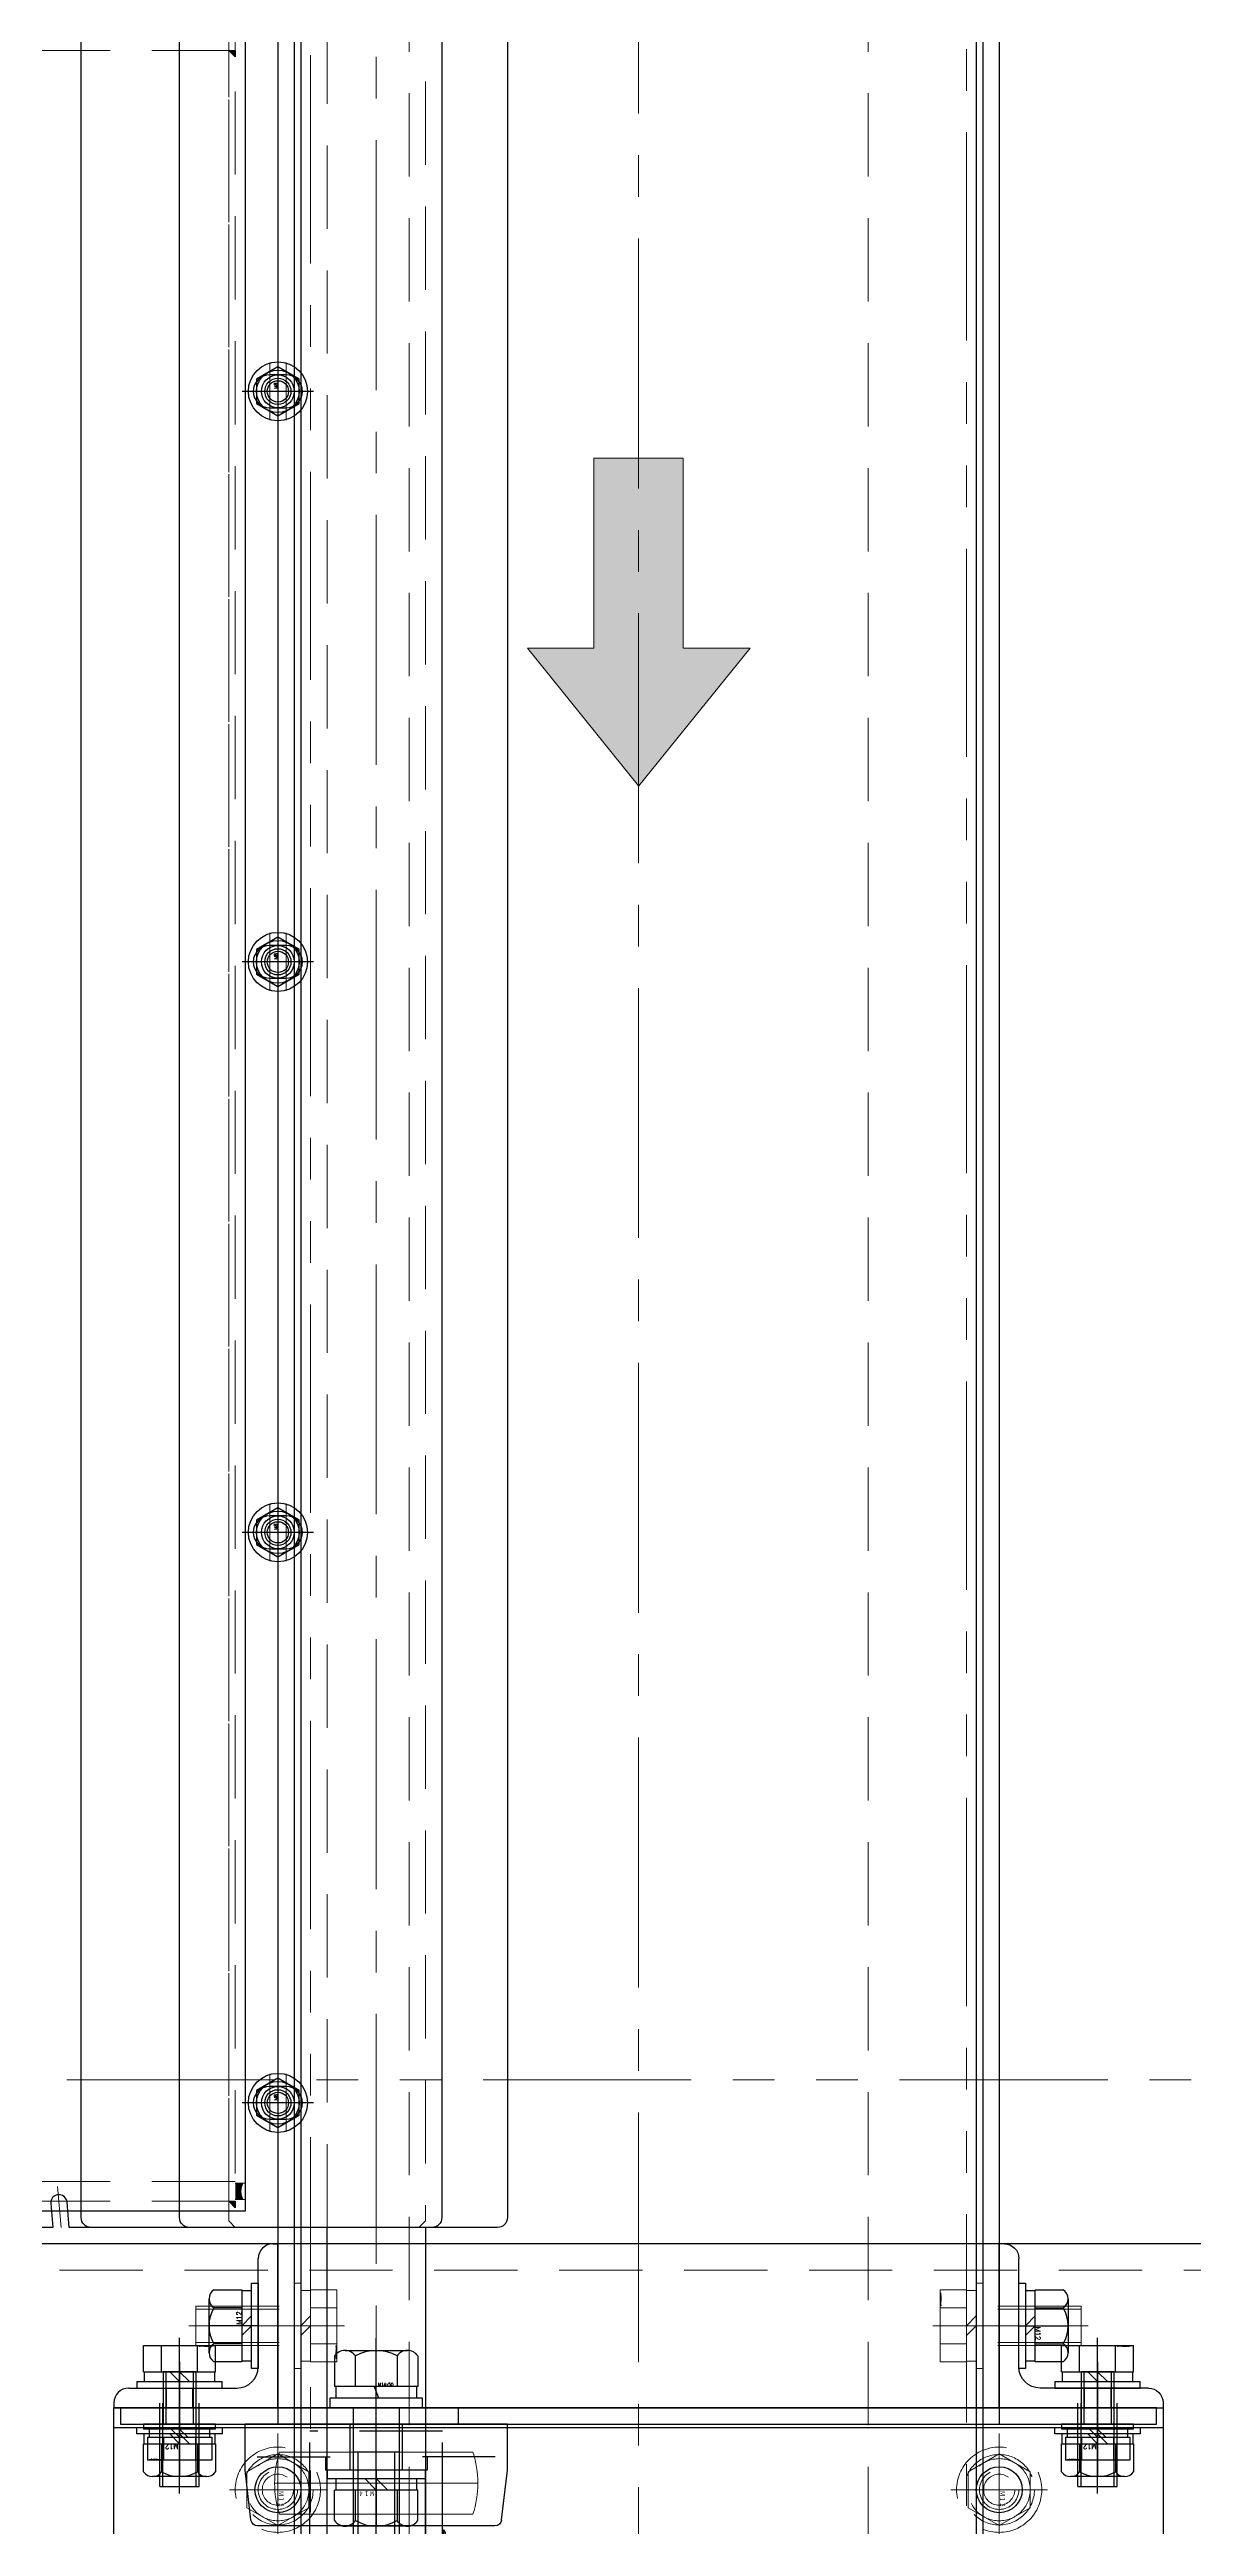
# Model space of a CAD drawing. Header units: millimetres. Extents: x -8731 to 85711, y -14522 to 31379.
# Drawn here: x 1114 to 1463, y 17131 to 17887 of the extents above; entities that cross this region are included whole.
import ezdxf
from ezdxf import colors
from ezdxf.entities.mleader import LeaderData, LeaderLine
from ezdxf.enums import TextEntityAlignment as Align
from ezdxf.math import Vec2, Vec3

# ---------------------------------------------------------------- set-up
doc = ezdxf.new("R2010")
doc.units = ezdxf.units.MM
doc.header["$LTSCALE"] = 4
for name, pattern in [('CENTER2', [28.575, 19.05, -3.175, 3.175, -3.175]), ('HIDDEN', [9.525, 6.35, -3.175]), ('PHANTOM2', [31.75, 15.875, -3.175, 3.175, -3.175, 3.175, -3.175])]:
    doc.linetypes.add(name, pattern=pattern)
for name, color, linetype, lineweight in [('04_HIDDEN', 2, 'HIDDEN', 13), ('05_CENTER', 4, 'CENTER2', 13), ('06_PHANTOM', 2, 'PHANTOM2', 13), ('08_DIM', 3, 'Continuous', 13)]:
    doc.layers.add(name, color=color, linetype=linetype, lineweight=lineweight)
doc.layers.add('10_DRAFT', color=8, linetype='Continuous', lineweight=0, plot=False)
doc.styles.add('KANJI0', font='txt.shx', dxfattribs={"width": 0.9, "height": 30, "bigfont": 'bigfont'})
doc.styles.add('KSS_TXT', font='txt.shx', dxfattribs={"bigfont": 'extfont2.shx'})
doc.styles.add('KSS_TXT_L', font='txt.shx', dxfattribs={"height": 9, "bigfont": 'extfont2.shx'})
doc.styles.get("Standard").update_dxf_attribs({"font": 'txt.shx', "bigfont": 'extfont2.shx'})

# ---------------------------------------------------------------- blocks, each defined once
blk = doc.blocks.new('AM_BALLOON1')
at = {"transparency": 16777216}
blk.add_circle((0, 0), 5, dxfattribs=at)
blk.add_attdef('B_NUMBER', text='', height=3, dxfattribs=at).set_placement((0, 0), align=Align.MIDDLE_CENTER)
blk = doc.blocks.new('_OPEN')
at = {"color": 0, "linetype": 'ByBlock'}
for p, q in [((-1, 0.167), (0, 0)), ((0, 0), (-1, -0.167)), ((0, 0), (-1, 0))]:
    blk.add_line(p, q, dxfattribs=at)
blk = doc.blocks.new('A$C3AA34862_1_1_1')
at = {"color": 0}
blk.add_lwpolyline([(0, -1100), (2500, -1100), (2500, -1000), (0, -1000)], close=True, dxfattribs=at)
for centre in [(600, -1075), (820, -1075)]:
    blk.add_circle(centre, 7, dxfattribs=at)
at = {"layer": '04_HIDDEN'}
blk.add_line((0, -1008), (2500, -1008), dxfattribs=at)
at = {"layer": '05_CENTER'}
for p, q in [((600, -1086.19), (600, -1063.81)), ((820, -1086.19), (820, -1063.81)), ((611.19, -1075), (588.81, -1075)), ((831.19, -1075), (808.81, -1075))]:
    blk.add_line(p, q, dxfattribs=at)
blk = doc.blocks.new('A$C67F20274_1_1_1')
h = blk.add_hatch(color=3)
h.dxf.hatch_style = 1
h.paths.add_polyline_path([(0, -2), (0, 0), (-2, 0)])
at = {"color": 3}
blk.add_lwpolyline([(0, 0), (-2, 0), (-2, 0), (0, -2)], close=True, dxfattribs=at)
blk = doc.blocks.new('A$C715E4393_1_1_1')
h = blk.add_hatch(color=3)
h.dxf.hatch_style = 1
h.paths.add_polyline_path([(981.5, 187), (981.5, 189.21, 0.11176), (984, 188.65), (984, 187)])
h.paths.add_polyline_path([(984, 187), (984, 188.65, 0.111762), (986.5, 189.21), (986.5, 187)])
at = {"color": 0}
blk.add_lwpolyline([(-990, 190), (990, 190), (990, -190), (-990, -190)], close=True, dxfattribs=at)
at = {"color": 3}
blk.add_arc((984, 194.45), 5.81, 244.49207, 295.50793, dxfattribs=at)
at = {"layer": '04_HIDDEN'}
for p, q in [((981.5, 190), (981.5, 187)), ((986.5, 190), (986.5, 187)), ((-990, 187), (990, 187)), ((331, 187), (331, -187)), ((981, 185), (331, 185)), ((981, 187), (981, -187)), ((987, 187), (987, -187))]:
    blk.add_line(p, q, dxfattribs=at)
at = {"xscale": -1}
for p in [(331, 187), (987, 187)]:
    blk.add_blockref('A$C67F20274_1_1_1', p, dxfattribs=at)
blk = doc.blocks.new('A$C3A520BF7_1_1')
at = {"xscale": -1}
blk.add_blockref('A$C715E4393_1_1_1', (0, 0), dxfattribs=at)
blk = doc.blocks.new('A$C06C84DCF_1_1')
at = {"color": 0}
blk.add_line((-50, 19), (270, 19), dxfattribs=at)
blk.add_lwpolyline([(-50, 25), (270, 25), (270, -23), (268, -25), (-48, -25), (-50, -23)], close=True, dxfattribs=at)
for centre in [(0, 0), (220, 0)]:
    blk.add_circle(centre, 7, dxfattribs=at)
at = {"layer": '05_CENTER'}
for p, q in [((-30, 30.61), (-30, 13.51)), ((250, 30.61), (250, 13.51)), ((0, 11.19), (0, -11.19)), ((220, 11.19), (220, -11.19)), ((11.19, 0), (-11.19, 0)), ((208.81, 0), (231.19, 0))]:
    blk.add_line(p, q, dxfattribs=at)
blk = doc.blocks.new('A$C04945279_1_1')
at = {"color": 0}
for p, q in [((19, 12.5), (19, 45.5)), ((23.5, 50), (25, 50)), ((25, 0), (25, 50)), ((-25, 1.5), (-25, 0)), ((25, 0), (-25, 0)), ((-20.5, 6), (12.5, 6))]:
    blk.add_line(p, q, dxfattribs=at)
for centre, radius, start, end in [((23.5, 45.5), 4.5, 90, 180), ((12.5, 12.5), 6.5, 270, 0), ((-20.5, 1.5), 4.5, 90, 180)]:
    blk.add_arc(centre, radius, start, end, dxfattribs=at)
at = {"layer": '04_HIDDEN'}
for p, q in [((-10, 6), (-10, 0)), ((-9, 6), (-9, 0)), ((-1, 6), (-1, 0)), ((0, 6), (0, 0))]:
    blk.add_line(p, q, dxfattribs=at)
at = {"layer": '05_CENTER'}
for p, q in [((30.49, 25), (13.39, 25)), ((-5, 11.49), (-5, -5.61))]:
    blk.add_line(p, q, dxfattribs=at)
blk = doc.blocks.new('A$C1819430B_1_1')
at = {"color": 0, "linetype": 'CENTER2'}
blk.add_line((0, -32.11), (0, 15.28), dxfattribs=at)
at = {"color": 0}
for p, q in [((-10.97, 13), (10.97, 13)), ((-10.97, 5), (-10.97, 13)), ((-5.48, 5), (-5.48, 13)), ((5.48, 5), (5.48, 13)), ((10.97, 5), (10.97, 13)), ((-13, 2), (13, 2)), ((-13, 2), (-13, 0)), ((-13, 0), (13, 0)), ((-10.97, 5), (10.97, 5)), ((-10.75, 5), (-10.75, 2)), ((0, 2), (-3, 5)), ((0, 5), (3, 2)), ((10.75, 2), (10.75, 5)), ((13, 0), (13, 2))]:
    blk.add_line(p, q, dxfattribs=at)
at = {"color": 0, "linetype": 'HIDDEN'}
for p, q in [((-6, -30), (-6, 0)), ((-5.05, -30), (-5.05, 0)), ((5.05, -30), (5.05, 0)), ((6, -30), (6, 0)), ((-6, -30), (6, -30))]:
    blk.add_line(p, q, dxfattribs=at)
at = {"layer": '10_DRAFT', "style": 'KSS_TXT_L'}
blk.add_text('BT-M12x35L,SW,PW', height=0.3, dxfattribs=at).set_placement((6.07, 12.66))
blk = doc.blocks.new('M12Nza_1_1_1')
at = {"color": 0}
for p, q in [((-10.95, 5), (-10.95, 13.53)), ((-8.21, 15), (8.21, 15)), ((-5.47, 5), (-5.47, 13.53)), ((5.48, 5), (5.48, 13.53)), ((10.95, 13.53), (10.95, 5)), ((10.95, 5), (-10.95, 5)), ((-10.75, 2), (-10.75, 5)), ((0, 2), (-3, 5)), ((0, 5), (3, 2)), ((10.75, 5), (10.75, 2))]:
    blk.add_line(p, q, dxfattribs=at)
at = {"color": 0, "linetype": 'CENTER2'}
blk.add_line((0, 0), (0, 15), dxfattribs=at)
at = {"color": 0}
blk.add_lwpolyline([(-13, 2), (13, 2), (13, 0), (-13, 0)], close=True, dxfattribs=at)
for centre, radius, start, end in [((-8.21, 11.71), 3.29, 33.626, 146.374), ((0, 4.05), 10.95, 60, 120), ((8.21, 11.71), 3.29, 33.626, 146.374)]:
    blk.add_arc(centre, radius, start, end, dxfattribs=at)
at = {"layer": '10_DRAFT', "style": 'KSS_TXT'}
blk.add_text('M12', height=1.5, dxfattribs=at).set_placement((0.31, 5.09))
blk = doc.blocks.new('A$C05FE0EC2_2_1')
at = {"color": 0}
for p, q in [((-9.81, 11), (9.81, 11)), ((-9.81, 4), (-9.81, 11)), ((-4.91, 4), (-4.91, 11)), ((4.91, 4), (4.91, 11)), ((9.81, 4), (9.81, 11)), ((-11, 1.5), (11, 1.5)), ((-11, 1.5), (-11, 0)), ((-11, 0), (11, 0)), ((9.81, 4), (-9.81, 4)), ((-9.25, 4), (-9.25, 1.5)), ((0, 1.5), (-2.5, 4)), ((0, 4), (2.5, 1.5)), ((9.25, 1.5), (9.25, 4)), ((11, 0), (11, 1.5))]:
    blk.add_line(p, q, dxfattribs=at)
at = {"color": 0, "linetype": 'CENTER2'}
blk.add_line((0, -19), (0, 14), dxfattribs=at)
at = {"color": 0, "linetype": 'HIDDEN'}
for p, q in [((-5, -16), (-5, 0)), ((-4.19, -16), (-4.19, 0)), ((4.19, -16), (4.19, 0)), ((5, -16), (5, 0)), ((-5, -16), (5, -16))]:
    blk.add_line(p, q, dxfattribs=at)
at = {"layer": '10_DRAFT', "style": 'KSS_TXT_L'}
blk.add_text('BT-M10x20L,SW,PW', height=0.3, dxfattribs=at).set_placement((5.16, 10.66))
blk = doc.blocks.new('12b_1_1_1')
at = {"color": 0}
for p, q in [((-5.48, 9.48), (-10.95, 0)), ((5.48, 9.48), (-5.48, 9.48)), ((10.95, 0), (5.48, 9.48)), ((-10.95, 0), (-5.48, -9.48)), ((5.48, -9.48), (10.95, 0)), ((-5.48, -9.48), (5.48, -9.48))]:
    blk.add_line(p, q, dxfattribs=at)
at = {"color": 0, "linetype": 'CENTER2'}
for p, q in [((0, -14.77), (0, 14.77)), ((14.77, 0), (-14.77, 0))]:
    blk.add_line(p, q, dxfattribs=at)
at = {"color": 0}
for radius in [13, 10.75, 9.48, 6, 4.75]:
    blk.add_circle((0, 0), radius, dxfattribs=at)
at = {"layer": '10_DRAFT', "linetype": 'CENTER2', "style": 'KANJI0', "width": 0.82}
blk.add_text('Ｍ１２', height=1.5, dxfattribs=at).set_placement((0.31, 0.09))
blk = doc.blocks.new('A$C48213744_1_1_1')
at = {"color": 0}
blk.add_lwpolyline([(-992, 60), (992, 60, -0.414214), (995, 57), (995, -17, -0.414214), (992, -20), (-992, -20, -0.414214), (-995, -17), (-995, 57, -0.414214)], format="xyb", close=True, dxfattribs=at)
for centre in [(-957, 30), (-783, 30), (-609, 30), (-435, 30)]:
    blk.add_circle(centre, 5, dxfattribs=at)
at = {"layer": '05_CENTER'}
for p, q in [((-957, 21.41), (-957, 38.59)), ((-783, 21.41), (-783, 38.59)), ((-609, 21.41), (-609, 38.59)), ((-435, 21.41), (-435, 38.59)), ((-948.41, 30), (-965.59, 30)), ((-774.41, 30), (-791.59, 30)), ((-600.41, 30), (-617.59, 30)), ((-426.41, 30), (-443.59, 30))]:
    blk.add_line(p, q, dxfattribs=at)
blk = doc.blocks.new('A$C18510924_1_1_1')
at = {"color": 0}
blk.add_lwpolyline([(-995, -15), (-1118, -15), (-1120, -13), (-1120, 13), (-1118, 15), (-995, 15)], dxfattribs=at)
for centre in [(-957, 30), (-783, 30), (-609, 30), (-435, 30)]:
    blk.add_circle(centre, 5, dxfattribs=at)
at = {"layer": '04_HIDDEN'}
blk.add_lwpolyline([(993, -15), (-993, -15), (-995, -13), (-995, 43), (-993, 45), (993, 45), (995, 43), (995, -13)], close=True, dxfattribs=at)
blk.add_lwpolyline([(-995, 15), (995, 15)], dxfattribs=at)
at = {"layer": '05_CENTER'}
for p, q in [((-957, 21.41), (-957, 38.59)), ((-783, 21.41), (-783, 38.59)), ((-609, 21.41), (-609, 38.59)), ((-435, 21.41), (-435, 38.59)), ((-948.41, 30), (-965.59, 30)), ((-774.41, 30), (-791.59, 30)), ((-600.41, 30), (-617.59, 30)), ((-426.41, 30), (-443.59, 30)), ((1127.5, 0), (-1127.5, 0))]:
    blk.add_line(p, q, dxfattribs=at)
blk = doc.blocks.new('A$C03352C63_1_1_1')
at = {"color": 0}
for points in [[(-995, 138.63), (-995, 159, -0.414214), (-992, 162), (992, 162, -0.414214), (995, 159), (995, 138.63)], [(-995, 133.62), (-987.27, 134.29, 1), (-987.71, 139.27), (-995, 138.63)], [(995, 133.62), (995, 3, -0.414214), (992, 0), (-992, 0, -0.414214), (-995, 3), (-995, 133.62)]]:
    blk.add_lwpolyline(points, format="xyb", dxfattribs=at)
for points in [[(-962, 72.5), (-962, 67.5, 1), (-952, 67.5), (-952, 72.5, 1)], [(-788, 72.5), (-788, 67.5, 1), (-778, 67.5), (-778, 72.5, 1)], [(-614, 72.5), (-614, 67.5, 1), (-604, 67.5), (-604, 72.5, 1)], [(-440, 72.5), (-440, 67.5, 1), (-430, 67.5), (-430, 72.5, 1)]]:
    blk.add_lwpolyline(points, format="xyb", close=True, dxfattribs=at)
at = {"layer": '05_CENTER'}
for p, q in [((-957, 59.14), (-957, 80.86)), ((-783, 59.14), (-783, 80.86)), ((-609, 59.14), (-609, 80.86)), ((-435, 59.14), (-435, 80.86)), ((-948.2, 72.5), (-965.8, 72.5)), ((-948.2, 70), (-965.8, 70)), ((-774.2, 72.5), (-791.8, 72.5)), ((-774.2, 70), (-791.8, 70)), ((-600.2, 72.5), (-617.8, 72.5)), ((-600.2, 70), (-617.8, 70)), ((-426.2, 72.5), (-443.8, 72.5)), ((-426.2, 70), (-443.8, 70)), ((-948.2, 67.5), (-965.8, 67.5)), ((-774.2, 67.5), (-791.8, 67.5)), ((-600.2, 67.5), (-617.8, 67.5)), ((-426.2, 67.5), (-443.8, 67.5))]:
    blk.add_line(p, q, dxfattribs=at)
at = {"layer": '10_DRAFT'}
blk.add_line((-982.54, 137.22), (-995, 136.13), dxfattribs=at)
blk = doc.blocks.new('A$C5FB97435_1_1')
at = {"color": 0}
for points in [[(-992, 90), (992, 90, -0.414214), (995, 87), (995, -17, -0.414214), (992, -20), (-992, -20, -0.414214), (-995, -17), (-995, 87, -0.414214)], [(-962, 32.5), (-962, 27.5, 1), (-952, 27.5), (-952, 32.5, 1)], [(-788, 32.5), (-788, 27.5, 1), (-778, 27.5), (-778, 32.5, 1)], [(-614, 32.5), (-614, 27.5, 1), (-604, 27.5), (-604, 32.5, 1)], [(-440, 32.5), (-440, 27.5, 1), (-430, 27.5), (-430, 32.5, 1)]]:
    blk.add_lwpolyline(points, format="xyb", close=True, dxfattribs=at)
at = {"layer": '05_CENTER'}
for p, q in [((-957, 19.14), (-957, 40.86)), ((-783, 19.14), (-783, 40.86)), ((-609, 19.14), (-609, 40.86)), ((-435, 19.14), (-435, 40.86)), ((-948.2, 32.5), (-965.8, 32.5)), ((-774.2, 32.5), (-791.8, 32.5)), ((-600.2, 32.5), (-617.8, 32.5)), ((-426.2, 32.5), (-443.8, 32.5)), ((-948.2, 30), (-965.8, 30)), ((-948.2, 27.5), (-965.8, 27.5)), ((-774.2, 30), (-791.8, 30)), ((-774.2, 27.5), (-791.8, 27.5)), ((-600.2, 30), (-617.8, 30)), ((-600.2, 27.5), (-617.8, 27.5)), ((-426.2, 30), (-443.8, 30)), ((-426.2, 27.5), (-443.8, 27.5))]:
    blk.add_line(p, q, dxfattribs=at)
blk = doc.blocks.new('8b_1_1_1')
at = {"color": 0, "linetype": 'CENTER2'}
for p, q in [((0, -10.87), (0, 10.87)), ((10.87, 0), (-10.87, 0))]:
    blk.add_line(p, q, dxfattribs=at)
at = {"color": 0}
for p, q in [((-3.75, 6.49), (-7.5, 0)), ((-3.75, 6.49), (-7.5, 0)), ((-7.5, 0), (-3.75, -6.49)), ((-7.5, 0), (-3.75, -6.49)), ((3.75, 6.49), (-3.75, 6.49)), ((3.75, 6.49), (-3.75, 6.49)), ((7.5, 0), (3.75, 6.49)), ((7.5, 0), (3.75, 6.49)), ((3.75, -6.49), (7.5, 0)), ((3.75, -6.49), (7.5, 0)), ((-3.75, -6.49), (3.75, -6.49)), ((-3.75, -6.49), (3.75, -6.49))]:
    blk.add_line(p, q, dxfattribs=at)
for radius in [9, 6.5, 4, 3.25]:
    blk.add_circle((0, 0), radius, dxfattribs=at)
at = {"layer": '10_DRAFT', "style": 'KSS_TXT'}
blk.add_text('M8', height=1, dxfattribs=at).set_placement((0.76, 0.14))
blk = doc.blocks.new('A$C5C0A0571_1_1')
for name, p in [('A$C03352C63_1_1_1', (0, -40)), ('A$C5FB97435_1_1', (0, 0)), ('A$C48213744_1_1_1', (0, 0)), ('A$C18510924_1_1_1', (0, 0)), ('8b_1_1_1', (-957, 30)), ('8b_1_1_1', (-783, 30)), ('8b_1_1_1', (-609, 30)), ('8b_1_1_1', (-435, 30))]:
    blk.add_blockref(name, p)
blk = doc.blocks.new('A$C701D6F41_1_1_1')
at = {"color": 0}
for p, q in [((25, 24), (-23.5, 24)), ((25, 6), (-23.5, 6))]:
    blk.add_line(p, q, dxfattribs=at)
blk.add_lwpolyline([(25, 6), (25, 24), (24, 25), (-23.5, 25), (-23.5, 5), (24, 5)], close=True, dxfattribs=at)
for major_axis, ratio in [((0, 5), 0.916536), ((0, 4), 0.906285)]:
    blk.add_ellipse((12.5, 15), major_axis=major_axis, ratio=ratio)
blk.add_ellipse((7.5, 15), major_axis=(0, 5), ratio=0.916536, start_param=5.978479, end_param=6.191994)
at = {"layer": '04_HIDDEN'}
for p, q in [((-15, 5), (-15, 25)), ((15, 5), (15, 25)), ((-23.5, 20), (-15, 20)), ((-23.5, 19), (-15, 19)), ((12.5, 20), (7.5, 20)), ((7.5, 19), (12.5, 19)), ((-23.5, 11), (-15, 11)), ((-23.5, 10), (-15, 10)), ((7.5, 11), (12.5, 11)), ((12.5, 10), (7.5, 10))]:
    blk.add_line(p, q, dxfattribs=at)
for major_axis, ratio, start_param, end_param in [((0, 5), 0.916536, 6.283185, 9.424828), ((0, 4), 0.906285, 0, 3.141648)]:
    blk.add_ellipse((7.5, 15), major_axis=major_axis, ratio=ratio, start_param=start_param, end_param=end_param, dxfattribs=at)
at = {"layer": '05_CENTER'}
for p, q in [((7.5, 7.39), (7.5, 22.61)), ((12.5, 7.39), (12.5, 22.61)), ((-26.41, 15), (-11.56, 15)), ((20.11, 15), (-0.6, 15))]:
    blk.add_line(p, q, dxfattribs=at)
at = {"layer": '10_DRAFT'}
blk.add_line((0, 5), (0, 25), dxfattribs=at)
blk = doc.blocks.new('M10Nu_1_1_1')
at = {"color": 0}
for p, q in [((-7.35, 8), (7.35, 8)), ((-9.8, 0), (-9.8, 6.69)), ((-9.8, 0), (9.8, 0)), ((-4.9, 0), (-4.9, 6.69)), ((4.9, 6.69), (4.9, 0)), ((9.8, 6.69), (9.8, 0))]:
    blk.add_line(p, q, dxfattribs=at)
at = {"color": 0, "linetype": 'CENTER2'}
blk.add_line((0, 8), (0, 0), dxfattribs=at)
at = {"color": 0}
for centre, radius, start, end in [((-7.35, 5.06), 2.94, 33.626, 146.374), ((0, -1.8), 9.8, 60, 120), ((7.35, 5.06), 2.94, 33.626, 146.374)]:
    blk.add_arc(centre, radius, start, end, dxfattribs=at)
at = {"layer": '10_DRAFT', "style": 'KANJI0', "width": 0.82}
blk.add_text('Ｍ１０', height=1.25, dxfattribs=at).set_placement((0.26, 0.12))
blk = doc.blocks.new('A$C20721D5E_1_1_1')
at = {"color": 0}
blk.add_line((-174, 5), (-174, -5), dxfattribs=at)
at = {"color": 0, "linetype": 'HIDDEN'}
for p, q in [((-20, -5), (-20, 5)), ((0, 4.19), (-20, 4.19)), ((0, -4.19), (-20, -4.19))]:
    blk.add_line(p, q, dxfattribs=at)
at = {"color": 0}
blk.add_lwpolyline([(0, -5), (-174, -5), (-175, -4), (-175, 4), (-174, 5), (0, 5)], close=True, dxfattribs=at)
at = {"layer": '05_CENTER'}
blk.add_line((-177.27, 0), (2.62, 0), dxfattribs=at)
blk = doc.blocks.new('A$C21C31411_1_1_1')
at = {"color": 0}
for p, q in [((-48, 25), (-48, -25)), ((-2, 25), (-2, -25))]:
    blk.add_line(p, q, dxfattribs=at)
blk.add_lwpolyline([(-48, -25), (-2, -25), (0, -23), (0, 23), (-2, 25), (-48, 25), (-50, 23), (-50, -23)], close=True, dxfattribs=at)
at = {"layer": '04_HIDDEN'}
for p, q in [((-50, 5.1), (0, 5.1)), ((-50, -5.1), (0, -5.1))]:
    blk.add_line(p, q, dxfattribs=at)
at = {"layer": '10_DRAFT'}
blk.add_line((-50, 0), (0, 0), dxfattribs=at)
blk = doc.blocks.new('SCS10-12a_1_1_1')
at = {"color": 0}
for p, q in [((0, 14.5), (0.5, 15)), ((0, 14.5), (0, -14.5)), ((0.5, 15), (0.5, -15)), ((0.5, 15), (11.5, 15)), ((11.5, 15), (11.5, -15)), ((11.5, 15), (12, 14.5)), ((12, 14.5), (12, -14.5)), ((0, -14.5), (0.5, -15)), ((0.5, -15), (11.5, -15)), ((4.24, -14.14), (7.76, -14.14)), ((12, -14.5), (11.5, -15))]:
    blk.add_line(p, q, dxfattribs=at)
at = {"color": 0, "linetype": 'HIDDEN'}
for p, q in [((0.5, 5), (0, 5.5)), ((0.5, 5), (11.5, 5)), ((12, 5.5), (11.5, 5)), ((0, -5.5), (0.5, -5)), ((0.5, -5), (11.5, -5)), ((11.5, -5), (12, -5.5))]:
    blk.add_line(p, q, dxfattribs=at)
at = {"color": 0, "linetype": 'CENTER2'}
for p, q in [((6, -4.31), (6, -15.69)), ((0.31, -10), (11.69, -10))]:
    blk.add_line(p, q, dxfattribs=at)
at = {"color": 0}
blk.add_circle((6, -10), 2.25, dxfattribs=at)
blk.add_arc((6, -10), 4.5, 293.00444, 246.99556, dxfattribs=at)
at = {"layer": '10_DRAFT'}
blk.add_line((0, 0), (12, 0), dxfattribs=at)
blk = doc.blocks.new('A$C30176A9C_1_1_1')
for name, p in [('A$C21C31411_1_1_1', (-121.5, 0)), ('A$C20721D5E_1_1_1', (-15.5, 0))]:
    blk.add_blockref(name, p)
at = {"color": 4, "xscale": -1}
blk.add_blockref('SCS10-12a_1_1_1', (-171.5, 0), dxfattribs=at)
at = {"color": 4}
blk.add_blockref('SCS10-12a_1_1_1', (-121.5, 0), dxfattribs=at)
at = {"rotation": 90}
blk.add_blockref('M10Nu_1_1_1', (-23.5, 0), dxfattribs=at)
at = {"xscale": -1, "rotation": 180}
blk.add_blockref('A$C701D6F41_1_1_1', (0, 15), dxfattribs=at)
blk = doc.blocks.new('A$C3A08256E_1_1')
at = {"color": 9}
for p, q in [((35, 0), (35, -5)), ((85, 0), (85, -5))]:
    blk.add_line(p, q, dxfattribs=at)
at = {"color": 0}
blk.add_lwpolyline([(-18, -5), (298, -5), (298, 0), (-18, 0)], close=True, dxfattribs=at)
at = {"layer": '05_CENTER'}
for p, q in [((0, -11.94), (0, 6.83)), ((60, -11.94), (60, 6.83)), ((280, -11.94), (280, 6.83))]:
    blk.add_line(p, q, dxfattribs=at)
at = {"layer": '10_DRAFT'}
blk.add_line((60, -5), (60, 0), dxfattribs=at)
blk = doc.blocks.new('M14Nza_1_1_1')
at = {"color": 0}
for p, q in [((-12.7, 15.4), (-12.7, 6.1)), ((-9.52, 17.1), (9.52, 17.1)), ((-6.35, 6.1), (-6.35, 15.4)), ((6.35, 15.4), (6.35, 6.1)), ((12.7, 15.4), (12.7, 6.1)), ((-12.7, 6.1), (12.7, 6.1)), ((-12.25, 2.6), (-12.25, 6.1)), ((-3.5, 6.1), (0, 2.6)), ((0, 6.1), (3.5, 2.6)), ((12.25, 6.1), (12.25, 2.6))]:
    blk.add_line(p, q, dxfattribs=at)
at = {"color": 0, "linetype": 'CENTER2'}
blk.add_line((0, 0), (0, 17.1), dxfattribs=at)
at = {"color": 0}
blk.add_lwpolyline([(-15, 0), (15, 0), (15, 2.6), (-15, 2.6)], close=True, dxfattribs=at)
for centre, radius, start, end in [((-9.52, 13.29), 3.81, 33.626, 146.374), ((0, 4.4), 12.7, 60, 120), ((9.52, 13.29), 3.81, 33.626, 146.374)]:
    blk.add_arc(centre, radius, start, end, dxfattribs=at)
at = {"layer": '10_DRAFT', "ltscale": 3, "style": 'KANJI0', "width": 0.82}
blk.add_text('Ｍ１４', height=1.5, dxfattribs=at).set_placement((0.39, 6.2))
blk = doc.blocks.new('A$C09CE55E7_1_1_1')
at = {"color": 0}
for p, q in [((-12.7, 15.8), (-12.7, 6.5)), ((-9.52, 17.5), (9.52, 17.5)), ((-6.35, 6.5), (-6.35, 15.8)), ((6.35, 15.8), (6.35, 6.5)), ((12.7, 15.8), (12.7, 6.5)), ((-14, 0), (-14, 3)), ((-14, 3), (14, 3)), ((14, 0), (-14, 0)), ((12.7, 6.5), (-12.7, 6.5)), ((-12.25, 3), (-12.25, 6.5)), ((-7, 0), (-7, -42.1)), ((-0.64, 6.5), (0.64, 3)), ((7, 0), (7, -42.1)), ((12.25, 6.5), (12.25, 3)), ((14, 3), (14, 0)), ((7, -13.5), (-7, -13.5)), ((-5.6, -13.5), (-5.6, -43.5)), ((5.6, -13.5), (5.6, -43.5)), ((-7, -42.1), (-5.6, -43.5)), ((7, -42.1), (-7, -42.1)), ((5.6, -43.5), (-5.6, -43.5)), ((7, -42.1), (5.6, -43.5))]:
    blk.add_line(p, q, dxfattribs=at)
at = {"color": 0, "linetype": 'CENTER2'}
blk.add_line((0, -46.09), (0, 21.25), dxfattribs=at)
at = {"color": 0}
for centre, radius, start, end in [((-9.52, 13.69), 3.81, 33.626, 146.374), ((0, 4.8), 12.7, 60, 120), ((9.52, 13.69), 3.81, 33.626, 146.374)]:
    blk.add_arc(centre, radius, start, end, dxfattribs=at)
at = {"layer": '10_DRAFT', "ltscale": 3, "style": 'KANJI0', "width": 0.82}
blk.add_text('M14x50', height=1, dxfattribs=at).set_placement((0.53, 6.6))
blk = doc.blocks.new('MUCAFL206c_1_1')
at = {"color": 0}
for p, q in [((-29.23, 38.21), (-14, 40)), ((-14, 40), (0, 40)), ((0, 40), (0, -40)), ((-31, 36.22), (-31, -36.22)), ((-10, 36.32), (-10, 14.08)), ((-40.2, 20.25), (-31, 20.25)), ((-40.2, 20.25), (-40.2, -20.25)), ((-38.2, 20.5), (-37.33, 21)), ((-38.2, 20.25), (-38.2, 20.5)), ((-32.2, 20.5), (-38.2, 20.5)), ((-37.65, 20.25), (-37.65, 20.82)), ((-33.07, 21), (-37.33, 21)), ((-32.2, 20.5), (-33.07, 21)), ((-32.75, 20.25), (-32.75, 20.82)), ((-32.2, 20.25), (-32.2, 20.5)), ((-14, 15.5), (-14, -15.5)), ((-10, 15.5), (-14, 15.5)), ((-10, -36.32), (-10, -14.08)), ((-40.2, -20.25), (-31, -20.25)), ((-10, -15.5), (-14, -15.5)), ((-29.23, -38.21), (-14, -40)), ((-14, -40), (0, -40))]:
    blk.add_line(p, q, dxfattribs=at)
at = {"color": 0, "linetype": 'CENTER2'}
blk.add_line((-35.2, 24), (-35.2, 12), dxfattribs=at)
at = {"color": 0, "linetype": 'HIDDEN'}
for p, q in [((-31, 20.25), (-2.1, 20.25)), ((-2.1, 20.25), (-2.1, -20.25)), ((-40.2, 15), (-2.1, 15)), ((-14, 8), (0, 8)), ((-40.2, -15), (-2.1, -15)), ((-14, -8), (0, -8)), ((-31, -20.25), (-2.1, -20.25))]:
    blk.add_line(p, q, dxfattribs=at)
at = {"color": 0}
for centre, start, end in [((-29, 36.22), 96.70984, 180), ((-29, -36.22), 180, 263.29016)]:
    blk.add_arc(centre, 2, start, end, dxfattribs=at)
at = {"layer": '10_DRAFT'}
for p, q in [((-18, 31), (-18, -31)), ((-27.5, 29.51), (-27.5, -29.51)), ((-8.5, 29.51), (-8.5, -29.51)), ((-40.2, 0), (0, 0))]:
    blk.add_line(p, q, dxfattribs=at)
for start, end in [(72.15448, 107.84552), (252.15448, 287.84552)]:
    blk.add_arc((-18, 0), 31, start, end, dxfattribs=at)
blk = doc.blocks.new('A$C3B5C3961_1_1')
at = {"xscale": -1, "rotation": 90}
blk.add_blockref('A$C04945279_1_1', (-25, 25), dxfattribs=at)
for name, p, rotation in [('A$C3A08256E_1_1', (-25, -250), 90), ('A$C06C84DCF_1_1', (0, -220), 90), ('A$C1819430B_1_1', (-31, 30), 90), ('A$C05FE0EC2_2_1', (-20, 30), 270), ('M12Nza_1_1_1', (-19, 30), 270), ('A$C5C0A0571_1_1', (-1075, -190), 180), ('A$C30176A9C_1_1_1', (30.2, -190), 90), ('A$C09CE55E7_1_1_1', (-25, -190), 90), ('M14Nza_1_1_1', (-6, -190), 270), ('A$C04945279_1_1', (-25, -245), 90), ('A$C1819430B_1_1', (-31, -250), 90), ('A$C05FE0EC2_2_1', (-20, -250), 270), ('M12Nza_1_1_1', (-19, -250), 270)]:
    blk.add_blockref(name, p, dxfattribs=dict(rotation=rotation))
at = {"color": 4, "xscale": -1}
blk.add_blockref('MUCAFL206c_1_1', (-20, -190), dxfattribs=at)
at = {"layer": '04_HIDDEN'}
for p in [(0, 0), (0, -220)]:
    blk.add_blockref('12b_1_1_1', p, dxfattribs=at)
blk = doc.blocks.new('A$C649B1A8B_1_1')
at = {"color": 0}
blk.add_lwpolyline([(-245, 0), (2325, 0), (2325, 38), (2323, 40), (-243, 40), (-245, 38)], close=True, dxfattribs=at)
at = {"layer": '04_HIDDEN'}
blk.add_line((-245, 5), (2325, 5), dxfattribs=at)
at = {"layer": '05_CENTER'}
blk.add_line((80, -7.53), (80, 12.6), dxfattribs=at)
blk = doc.blocks.new('A$C48783CE3_1_1')
at = {"color": 0}
for p, q in [((7, 105), (-1250, 105)), ((7, 103), (-1250, 103)), ((7, -103), (-1250, -103)), ((7, -105), (-1250, -105))]:
    blk.add_line(p, q, dxfattribs=at)
at = {"layer": '05_CENTER'}
blk.add_line((7.5, 0), (-1265, 0), dxfattribs=at)
blk = doc.blocks.new('A$C191155EC_1_1')
at = {"layer": '06_PHANTOM', "color": 6}
blk.add_lwpolyline([(-2680, 100), (27, 100), (27, -100), (-2680, -100)], close=True, dxfattribs=at)
blk = doc.blocks.new('A$C67E3024E_2_1')
at = {"layer": '08_DIM'}
blk.add_hatch(color=256, dxfattribs=at).paths.add_polyline_path([(8.4, 2.72), (8.4, 6.8), (-0.01, 0.01), (8.4, -6.78), (8.4, -2.72), (20, -2.72), (20, 2.72)])
for p, q in [((0, 0.02), (8.4, 6.8)), ((8.4, 6.8), (8.4, 2.74)), ((8.4, 2.72), (20, 2.72)), ((20, -2.72), (20, 2.72)), ((0, 0), (8.4, -6.78)), ((8.4, -6.78), (8.4, -2.72)), ((8.4, -2.72), (20, -2.72))]:
    blk.add_line(p, q, dxfattribs=at)
blk = doc.blocks.new('A$C24A17EC2_1_1')
for p, q in [((-2085, 0), (30, 0)), ((-2085, -220), (30, -220))]:
    blk.add_line(p, q)
for name, p in [('M12Nza_1_1_1', (0, 6)), ('A$C191155EC_1_1', (360, -110))]:
    blk.add_blockref(name, p)
at = {"xscale": -1}
blk.add_blockref('A$C48783CE3_1_1', (-972, -110), dxfattribs=at)
at = {"xscale": -5, "yscale": 5, "zscale": 5}
blk.add_blockref('A$C67E3024E_2_1', (-469.64, -110), dxfattribs=at)
at = {"rotation": 180}
blk.add_blockref('M12Nza_1_1_1', (0, -226), dxfattribs=at)
at = {"layer": '04_HIDDEN', "rotation": 180}
for name, p in [('A$C1819430B_1_1', (0, -5)), ('A$C649B1A8B_1_1', (80, 0))]:
    blk.add_blockref(name, p, dxfattribs=at)
at = {"layer": '04_HIDDEN', "xscale": -1}
blk.add_blockref('A$C649B1A8B_1_1', (80, -220), dxfattribs=at)
at = {"layer": '04_HIDDEN'}
blk.add_blockref('A$C1819430B_1_1', (0, -215), dxfattribs=at)

msp = doc.modelspace()

# ---------------------------------------------------------------- linework, layer by layer
at = {"layer": '06_PHANTOM', "color": 6}
msp.add_lwpolyline([(793.29684, 19167.47541), (2960.39684, 19167.47541), (2960.39684, 17267.47541), (793.29684, 17267.47541)], close=True, dxfattribs=at)

# ---------------------------------------------------------------- block references
at = {"xscale": -1, "rotation": 270}
msp.add_blockref('A$C3A520BF7_1_1', (983.29684, 18217.47541), dxfattribs=at)
at = {"rotation": 270}
for name, p in [('A$C24A17EC2_1_1', (1403.2968, 17192.47539)), ('A$C3B5C3961_1_1', (1403.29686, 17142.47541))]:
    msp.add_blockref(name, p, dxfattribs=at)
msp.add_blockref('A$C3AA34862_1_1_1', (583.29684, 18217.47541))

# ---------------------------------------------------------------- leaders
at = {"layer": '08_DIM'}
ml = msp.add_multileader_block('Standard', dxfattribs=at)
ml.set_content('AM_BALLOON1', color=256, scale=15)
ml.set_attribute('B_NUMBER', 'AU', width=0)
ml.set_leader_properties(color=256, linetype='ByLayer', lineweight=-1)
ml.set_arrow_properties(name='OPEN')
ml.build(insert=Vec2(0, 0))
ml.multileader.update_dxf_attribs({"leader_type": 0, "has_dogleg": 0, "text_right_attachment_type": 6, "dogleg_length": 0, "arrow_head_size": 30, "scale": 15, "block_connection_type": 1})
ctx = ml.context
ctx.base_point, ctx.scale, ctx.char_height, ctx.arrow_head_size, ctx.landing_gap_size, ctx.plane_origin = Vec3(5844.83769, 21132.80583), 15, 60, 30, 30, Vec3(5844.83769, 21132.80583)
ctx.right_attachment, ctx.attachment_type = 6, 1
notes = []
notes.append((ctx, [(0, (0, 0, 0), (0, 0), (1, 0), 1, [])]))
ctx.block.insert = Vec3(5844.83769, 21132.80583)
for ctx, leaders in notes:
    for number, flags, end, landing, length, lines in leaders:
        leader = LeaderData()
        leader.index, (leader.has_last_leader_line, leader.has_dogleg_vector, leader.attachment_direction) = number, flags
        leader.last_leader_point, leader.dogleg_vector, leader.dogleg_length = Vec3(end), Vec3(landing), length
        for number, points, colour, breaks in lines:
            line = LeaderLine()
            line.index, line.vertices, line.color, line.breaks = number, Vec3.list(points), colors.encode_raw_color(colour), breaks
            leader.lines.append(line)
        ctx.leaders.append(leader)

doc.saveas('drawing.dxf')
